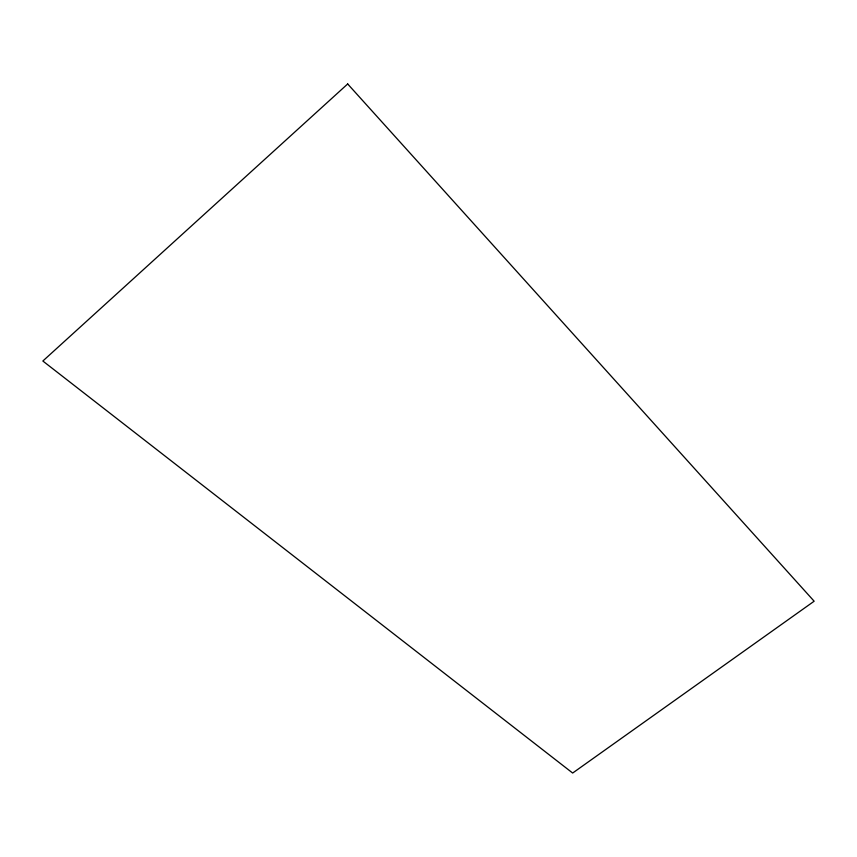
<?xml version="1.0" encoding="UTF-8"?>
<svg xmlns="http://www.w3.org/2000/svg" width="857" height="857" viewBox="0 0 857 857"><rect width="100%" height="100%" fill="white"/><g stroke="black" fill="none" stroke-linecap="round" stroke-linejoin="round"><path stroke-width="1.29" d="M347.685 83.965L42.85 361.022L572.658 773.035L814.15 601.218L347.685 83.965"/></g></svg>
